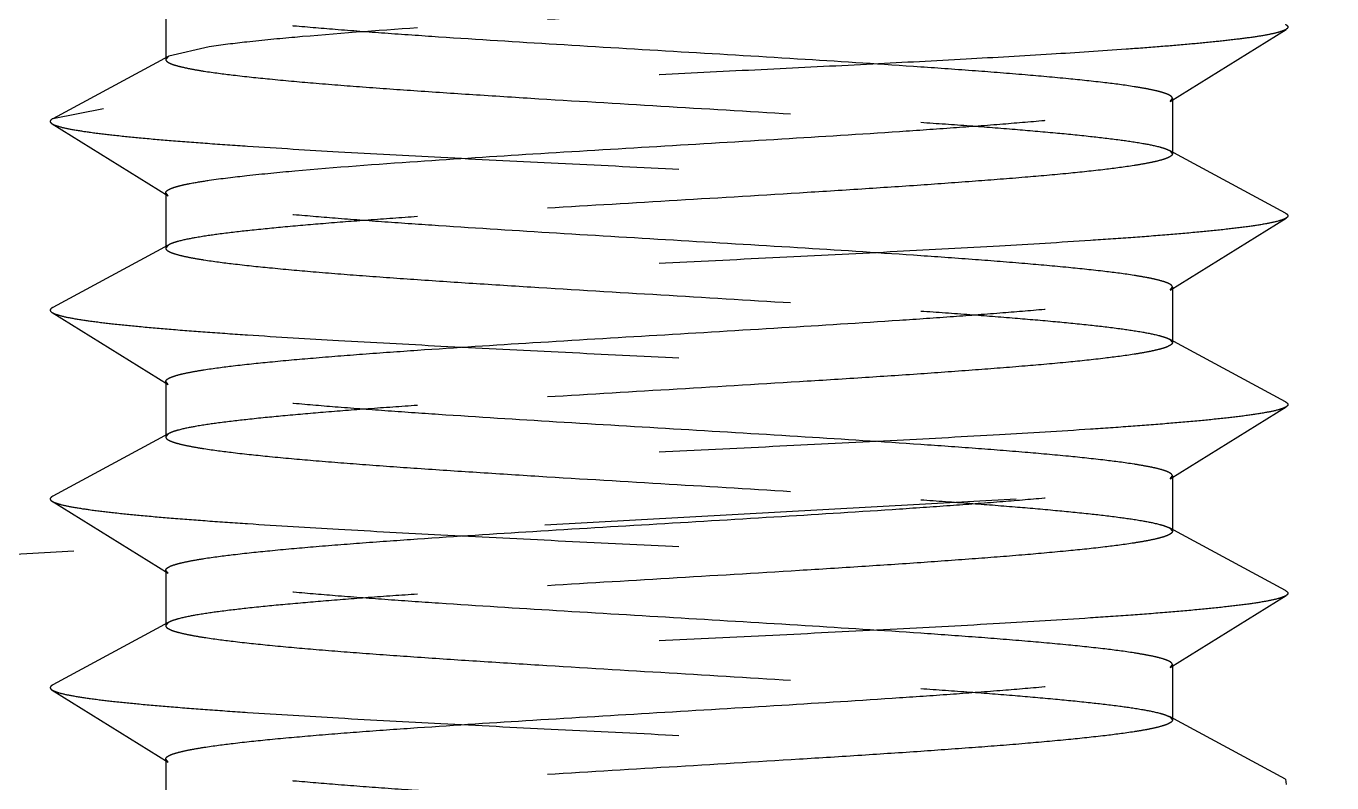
# Model space of a CAD drawing. Header units: inches. Extents: x 504 to 965, y -420 to -94.
# Drawn here: x 662.18 to 664.256, y -336.648 to -335.445 of the extents above; entities that cross this region are included whole.
import ezdxf

# ---------------------------------------------------------------- set-up
doc = ezdxf.new("R2010")
doc.units = ezdxf.units.IN
doc.header["$LTSCALE"] = 10
doc.header["$MEASUREMENT"] = 0
doc.linetypes.add('CENTER', pattern=[0.6, 0.375, -0.075, 0.075, -0.075])
doc.linetypes.add('HIDDEN', pattern=[0.2, 0.1, -0.1])
doc.layers.get('0').update_dxf_attribs({"linetype": 'CONTINUOUS'})
doc.layers.add('DEFAULT_2', color=8, linetype='HIDDEN')

msp = doc.modelspace()

# ---------------------------------------------------------------- linework, layer by layer
at = {"linetype": 'CENTER'}
msp.add_arc((736.7034, -1690.9897), 1356.7628, 83.2637115, 96.7362885, dxfattribs=at)
at = {"layer": 'DEFAULT_2', "color": 8, "linetype": 'HIDDEN'}
for p, q in [((662.4022, -335.4105), (662.4022, -335.4983)), ((663.9985, -335.5651), (664.1827, -335.4507)), ((662.4713, -335.4783), (662.4071, -335.493)), ((662.4071, -335.493), (662.2227, -335.5926)), ((662.4071, -335.493), (662.4022, -335.4983)), ((663.9985, -335.5651), (664.0022, -335.5605)), ((664.0022, -335.5605), (664.0022, -335.6483)), ((662.3036, -335.577), (662.2227, -335.5926)), ((662.2217, -335.6007), (662.4059, -335.7151)), ((663.9973, -335.643), (664.0022, -335.6483)), ((664.1818, -335.7426), (663.9973, -335.643)), ((662.4022, -335.7105), (662.4022, -335.7983)), ((662.4059, -335.7151), (662.4022, -335.7105)), ((663.9985, -335.8651), (664.1827, -335.7507)), ((662.4071, -335.793), (662.2227, -335.8926)), ((662.4071, -335.793), (662.4022, -335.7983)), ((663.9985, -335.8651), (664.0022, -335.8605)), ((664.0022, -335.8605), (664.0022, -335.9483)), ((662.2217, -335.9007), (662.4059, -336.0151)), ((664.1818, -336.0426), (663.9973, -335.943)), ((663.9973, -335.943), (664.0022, -335.9483)), ((662.4022, -336.0105), (662.4022, -336.0983)), ((662.4059, -336.0151), (662.4022, -336.0105)), ((663.9985, -336.1651), (664.1827, -336.0507)), ((662.4071, -336.093), (662.2227, -336.1926)), ((662.4071, -336.093), (662.4022, -336.0983)), ((663.9985, -336.1651), (664.0022, -336.1605)), ((664.0022, -336.1605), (664.0022, -336.2483)), ((662.2217, -336.2007), (662.4059, -336.3151)), ((664.1818, -336.3426), (663.9973, -336.243)), ((663.9973, -336.243), (664.0022, -336.2483)), ((662.4022, -336.3105), (662.4022, -336.3983)), ((662.4059, -336.3151), (662.4022, -336.3105)), ((663.9985, -336.4651), (664.1827, -336.3507)), ((662.4071, -336.393), (662.2227, -336.4926)), ((662.4071, -336.393), (662.4022, -336.3983)), ((663.9985, -336.4651), (664.0022, -336.4605)), ((664.0022, -336.4605), (664.0022, -336.5483)), ((662.2217, -336.5007), (662.4059, -336.6151)), ((664.1818, -336.6426), (663.9973, -336.543)), ((663.9973, -336.543), (664.0022, -336.5483)), ((662.4022, -336.6105), (662.4022, -336.6983)), ((662.4059, -336.6151), (662.4022, -336.6105)), ((664.1818, -336.6426), (664.1827, -336.6507))]:
    msp.add_line(p, q, dxfattribs=at)
for points, knots in [([(664.0022, -335.3483), (664.0022, -335.3495), (664.0008, -335.3514), (663.9982, -335.3531), (663.9937, -335.3554), (663.9859, -335.3581), (663.9739, -335.3611), (663.9587, -335.3642), (663.9321, -335.3686), (663.8912, -335.3739), (663.8334, -335.38), (663.7647, -335.3862), (663.6865, -335.3923), (663.6, -335.3985), (663.5067, -335.4047), (663.3733, -335.4131), (663.2022, -335.4233), (662.9998, -335.4354), (662.8665, -335.4439), (662.8022, -335.4483)], [0, 0, 0, 0, 0.002948, 0.005141, 0.007935, 0.015452, 0.025627, 0.038475, 0.053962, 0.092639, 0.141064, 0.198443, 0.263812, 0.336063, 0.413972, 0.496211, 0.66803, 0.839842, 1, 1, 1, 1]), ([(663.6022, -335.5105), (663.541, -335.5063), (663.4141, -335.4981), (663.221, -335.4866), (663.0268, -335.475), (662.8698, -335.4652), (662.7526, -335.4571), (662.6743, -335.4512), (662.6042, -335.4453), (662.5434, -335.4395), (662.4929, -335.4336), (662.4576, -335.4286), (662.4351, -335.4243), (662.4226, -335.4214), (662.4131, -335.4185), (662.4079, -335.4163), (662.4059, -335.4151)], [0, 0, 0, 0, 0.153218, 0.317576, 0.482929, 0.639051, 0.710601, 0.776305, 0.835151, 0.886229, 0.928771, 0.962152, 0.97526, 0.985931, 0.994163, 1, 1, 1, 1]), ([(664.1827, -335.4507), (664.1815, -335.4515), (664.1783, -335.4529), (664.1696, -335.4558), (664.1546, -335.4592), (664.1318, -335.463), (664.1026, -335.4668), (664.0674, -335.4707), (664.0262, -335.4746), (663.9793, -335.4785), (663.9067, -335.484), (663.8044, -335.4906), (663.6701, -335.4984), (663.5231, -335.5061), (663.3673, -335.5139), (663.207, -335.5217), (663.0466, -335.5295), (662.8904, -335.5373), (662.7427, -335.545), (662.6075, -335.5528), (662.4886, -335.5605), (662.389, -335.5681), (662.3296, -335.5739), (662.3036, -335.577)], [0, 0, 0, 0, 0.002373, 0.005566, 0.014479, 0.026777, 0.042414, 0.061292, 0.083297, 0.108279, 0.136075, 0.199334, 0.271367, 0.350218, 0.433747, 0.519682, 0.605686, 0.689422, 0.768611, 0.841106, 0.904935, 0.958381, 1, 1, 1, 1]), ([(662.8022, -335.4483), (662.7373, -335.4528), (662.6469, -335.4594), (662.5366, -335.4699), (662.4912, -335.4754), (662.4713, -335.4783)], [0, 0, 0, 0, 0.587233, 0.818339, 1, 1, 1, 1]), ([(664.1818, -335.4426), (664.1828, -335.4432), (664.1844, -335.4442), (664.1858, -335.4462), (664.1857, -335.4477), (664.1848, -335.4493), (664.1836, -335.4501), (664.1827, -335.4507)], [0, 0, 0, 0, 0.316234, 0.52428, 0.615716, 0.718695, 1, 1, 1, 1]), ([(662.4022, -335.4983), (662.4022, -335.4995), (662.4036, -335.5014), (662.4062, -335.5031), (662.4107, -335.5054), (662.4185, -335.5081), (662.4305, -335.5111), (662.4457, -335.5142), (662.4723, -335.5186), (662.5132, -335.5239), (662.571, -335.53), (662.6397, -335.5362), (662.7179, -335.5423), (662.8044, -335.5485), (662.8978, -335.5547), (663.0311, -335.5631), (663.2022, -335.5733), (663.4046, -335.5854), (663.5379, -335.5939), (663.6022, -335.5983)], [0, 0, 0, 0, 0.00295, 0.005141, 0.007933, 0.015451, 0.025629, 0.038473, 0.053961, 0.092635, 0.141061, 0.198439, 0.263811, 0.336068, 0.413978, 0.496216, 0.668027, 0.83984, 1, 1, 1, 1]), ([(664.0022, -335.5605), (664.0022, -335.5593), (664.0008, -335.5574), (663.9982, -335.5556), (663.9937, -335.5533), (663.9858, -335.5507), (663.9739, -335.5476), (663.9587, -335.5446), (663.9321, -335.5401), (663.8911, -335.5348), (663.8333, -335.5287), (663.7647, -335.5226), (663.6865, -335.5164), (663.6312, -335.5125), (663.6022, -335.5105)], [0, 0, 0, 0, 0.008781, 0.015307, 0.023623, 0.046009, 0.076296, 0.114525, 0.16062, 0.275713, 0.419813, 0.590521, 0.785076, 1, 1, 1, 1]), ([(662.8022, -335.6605), (662.8634, -335.6563), (662.9903, -335.6481), (663.1834, -335.6366), (663.3776, -335.625), (663.5347, -335.6152), (663.6518, -335.6071), (663.7302, -335.6012), (663.8002, -335.5953), (663.861, -335.5895), (663.9115, -335.5836), (663.9468, -335.5786), (663.9693, -335.5743), (663.9818, -335.5714), (663.9913, -335.5685), (663.9965, -335.5663), (663.9985, -335.5651)], [0, 0, 0, 0, 0.153216, 0.317576, 0.482938, 0.639061, 0.710608, 0.776309, 0.835151, 0.886233, 0.928775, 0.962153, 0.975263, 0.985934, 0.994162, 1, 1, 1, 1]), ([(662.2227, -335.5926), (662.2216, -335.5932), (662.22, -335.5942), (662.2186, -335.5962), (662.2187, -335.5977), (662.2196, -335.5993), (662.2208, -335.6001), (662.2217, -335.6007)], [0, 0, 0, 0, 0.316177, 0.5242, 0.615642, 0.718646, 1, 1, 1, 1]), ([(662.2217, -335.6007), (662.2231, -335.6016), (662.2269, -335.6032), (662.2372, -335.6065), (662.2554, -335.6102), (662.2833, -335.6145), (662.3191, -335.6188), (662.3625, -335.6232), (662.4131, -335.6276), (662.4705, -335.632), (662.5592, -335.6381), (662.683, -335.6456), (662.8438, -335.6542), (663.017, -335.6629), (663.1965, -335.6717), (663.3762, -335.6804), (663.55, -335.6891), (663.7117, -335.6978), (663.8365, -335.7053), (663.9261, -335.7114), (663.9844, -335.7158), (664.0359, -335.7201), (664.0803, -335.7245), (664.117, -335.7288), (664.1459, -335.7331), (664.165, -335.7369), (664.176, -335.7401), (664.1801, -335.7418), (664.1818, -335.7426)], [0, 0, 0, 0, 0.002609, 0.006215, 0.016495, 0.030864, 0.049236, 0.071466, 0.097374, 0.12674, 0.159315, 0.232952, 0.315767, 0.404918, 0.497345, 0.589873, 0.679323, 0.762625, 0.836921, 0.869882, 0.899668, 0.926025, 0.948731, 0.9676, 0.982482, 0.993281, 0.997142, 1, 1, 1, 1]), ([(663.6022, -335.5983), (663.6283, -335.6001), (663.6782, -335.6036), (663.7495, -335.6092), (663.8134, -335.6147), (663.8689, -335.6202), (663.9152, -335.6256), (663.9518, -335.631), (663.976, -335.6357), (663.99, -335.6398), (663.9952, -335.6419), (663.9973, -335.643)], [0, 0, 0, 0, 0.196709, 0.377162, 0.538697, 0.679227, 0.796903, 0.890174, 0.95797, 0.982175, 1, 1, 1, 1]), ([(664.0022, -335.6483), (664.0022, -335.6495), (664.0008, -335.6514), (663.9982, -335.6531), (663.9937, -335.6554), (663.9858, -335.6581), (663.9739, -335.6611), (663.9587, -335.6642), (663.9321, -335.6686), (663.8911, -335.674), (663.8333, -335.6801), (663.7647, -335.6862), (663.6865, -335.6923), (663.5999, -335.6985), (663.5066, -335.7047), (663.3733, -335.7131), (663.2022, -335.7233), (662.9998, -335.7354), (662.8665, -335.7439), (662.8022, -335.7483)], [0, 0, 0, 0, 0.002951, 0.005146, 0.007942, 0.015464, 0.025643, 0.038495, 0.053986, 0.092668, 0.141097, 0.198479, 0.263849, 0.3361, 0.414004, 0.496239, 0.668049, 0.839853, 1, 1, 1, 1]), ([(662.4713, -335.6905), (662.4912, -335.6876), (662.5366, -335.6821), (662.6469, -335.6716), (662.7373, -335.6649), (662.8022, -335.6605)], [0, 0, 0, 0, 0.181661, 0.412767, 1, 1, 1, 1]), ([(662.4022, -335.7105), (662.4022, -335.7096), (662.4034, -335.7074), (662.4071, -335.7051), (662.4126, -335.7026), (662.4203, -335.7002), (662.4301, -335.6977), (662.4473, -335.6942), (662.4613, -335.692), (662.4713, -335.6905)], [0, 0, 0, 0, 0.037122, 0.093282, 0.175009, 0.284195, 0.421469, 0.586803, 1, 1, 1, 1]), ([(663.6022, -335.8105), (663.541, -335.8063), (663.4141, -335.7981), (663.221, -335.7866), (663.0268, -335.775), (662.8698, -335.7652), (662.7526, -335.7571), (662.6743, -335.7512), (662.6042, -335.7453), (662.5434, -335.7395), (662.4929, -335.7336), (662.4576, -335.7286), (662.4351, -335.7243), (662.4226, -335.7214), (662.4131, -335.7185), (662.4079, -335.7163), (662.4059, -335.7151)], [0, 0, 0, 0, 0.153218, 0.317581, 0.482939, 0.63906, 0.710609, 0.776313, 0.835158, 0.886237, 0.928777, 0.962156, 0.975262, 0.985934, 0.994165, 1, 1, 1, 1]), ([(664.1827, -335.7507), (664.1813, -335.7516), (664.1775, -335.7532), (664.1672, -335.7565), (664.149, -335.7602), (664.1211, -335.7645), (664.0853, -335.7688), (664.0419, -335.7732), (663.9913, -335.7776), (663.9339, -335.782), (663.8452, -335.7881), (663.7214, -335.7956), (663.5606, -335.8042), (663.3875, -335.8129), (663.2079, -335.8217), (663.0282, -335.8304), (662.8544, -335.8391), (662.6927, -335.8478), (662.5679, -335.8553), (662.4783, -335.8614), (662.42, -335.8658), (662.3685, -335.8701), (662.3241, -335.8745), (662.2874, -335.8788), (662.2585, -335.8831), (662.2394, -335.8869), (662.2284, -335.8901), (662.2243, -335.8918), (662.2227, -335.8926)], [0, 0, 0, 0, 0.002609, 0.006215, 0.016495, 0.030863, 0.049236, 0.071466, 0.097374, 0.126739, 0.159315, 0.232952, 0.315766, 0.404918, 0.497344, 0.589872, 0.679323, 0.762625, 0.836921, 0.869883, 0.899668, 0.926026, 0.948731, 0.967601, 0.982482, 0.993281, 0.997143, 1, 1, 1, 1]), ([(662.8022, -335.7483), (662.7761, -335.7501), (662.7262, -335.7536), (662.6549, -335.7592), (662.591, -335.7647), (662.5355, -335.7702), (662.4892, -335.7756), (662.4526, -335.781), (662.4284, -335.7857), (662.4144, -335.7898), (662.4092, -335.7919), (662.4071, -335.793)], [0, 0, 0, 0, 0.196689, 0.377166, 0.538713, 0.679238, 0.796915, 0.890177, 0.957976, 0.982174, 1, 1, 1, 1]), ([(664.1818, -335.7426), (664.1828, -335.7432), (664.1844, -335.7442), (664.1858, -335.7462), (664.1857, -335.7477), (664.1848, -335.7493), (664.1836, -335.7501), (664.1827, -335.7507)], [0, 0, 0, 0, 0.31624, 0.524287, 0.615693, 0.718671, 1, 1, 1, 1]), ([(662.4022, -335.7983), (662.4022, -335.7995), (662.4036, -335.8014), (662.4062, -335.8031), (662.4107, -335.8054), (662.4185, -335.8081), (662.4304, -335.8111), (662.4456, -335.8142), (662.4722, -335.8186), (662.5132, -335.8239), (662.571, -335.83), (662.6396, -335.8362), (662.7179, -335.8423), (662.8044, -335.8485), (662.8977, -335.8547), (663.0311, -335.8631), (663.2022, -335.8733), (663.4046, -335.8854), (663.5379, -335.8939), (663.6022, -335.8983)], [0, 0, 0, 0, 0.002947, 0.005136, 0.007926, 0.015443, 0.025616, 0.038457, 0.053944, 0.092614, 0.141037, 0.198413, 0.263783, 0.336041, 0.413953, 0.496195, 0.668014, 0.839831, 1, 1, 1, 1]), ([(664.0022, -335.8605), (664.0022, -335.8593), (664.0008, -335.8574), (663.9982, -335.8556), (663.9936, -335.8533), (663.9858, -335.8507), (663.9739, -335.8476), (663.9587, -335.8446), (663.9321, -335.8401), (663.8911, -335.8348), (663.8333, -335.8287), (663.7647, -335.8226), (663.6864, -335.8164), (663.6312, -335.8125), (663.6022, -335.8105)], [0, 0, 0, 0, 0.008791, 0.015325, 0.02365, 0.046051, 0.07635, 0.11459, 0.160691, 0.27579, 0.419886, 0.590583, 0.785113, 1, 1, 1, 1]), ([(662.8022, -335.9605), (662.8634, -335.9563), (662.9903, -335.9481), (663.1834, -335.9366), (663.3776, -335.925), (663.5346, -335.9152), (663.6518, -335.9071), (663.7301, -335.9012), (663.8002, -335.8953), (663.861, -335.8895), (663.9115, -335.8836), (663.9468, -335.8786), (663.9693, -335.8743), (663.9818, -335.8714), (663.9913, -335.8685), (663.9965, -335.8663), (663.9985, -335.8651)], [0, 0, 0, 0, 0.153218, 0.317574, 0.482933, 0.639057, 0.710606, 0.776307, 0.835148, 0.88623, 0.928773, 0.962152, 0.975262, 0.985934, 0.994162, 1, 1, 1, 1]), ([(662.2227, -335.8926), (662.2216, -335.8932), (662.22, -335.8942), (662.2186, -335.8962), (662.2187, -335.8977), (662.2196, -335.8993), (662.2208, -335.9001), (662.2217, -335.9007)], [0, 0, 0, 0, 0.316188, 0.524273, 0.615666, 0.718639, 1, 1, 1, 1]), ([(663.6022, -335.8983), (663.6283, -335.9001), (663.6782, -335.9036), (663.7495, -335.9092), (663.8134, -335.9147), (663.8689, -335.9202), (663.9152, -335.9256), (663.9518, -335.931), (663.976, -335.9357), (663.99, -335.9398), (663.9952, -335.9419), (663.9973, -335.943)], [0, 0, 0, 0, 0.196694, 0.377168, 0.538707, 0.679228, 0.796904, 0.890171, 0.957973, 0.982173, 1, 1, 1, 1]), ([(662.2217, -335.9007), (662.2231, -335.9016), (662.2269, -335.9032), (662.2372, -335.9065), (662.2554, -335.9102), (662.2833, -335.9145), (662.3191, -335.9188), (662.3625, -335.9232), (662.4131, -335.9276), (662.4705, -335.932), (662.5592, -335.9381), (662.683, -335.9456), (662.8438, -335.9542), (663.017, -335.9629), (663.1965, -335.9717), (663.3762, -335.9804), (663.55, -335.9891), (663.7117, -335.9978), (663.8365, -336.0053), (663.9261, -336.0114), (663.9844, -336.0158), (664.0359, -336.0201), (664.0803, -336.0245), (664.117, -336.0288), (664.1459, -336.0331), (664.165, -336.0369), (664.176, -336.0401), (664.1801, -336.0418), (664.1818, -336.0426)], [0, 0, 0, 0, 0.00261, 0.006214, 0.016495, 0.030863, 0.049236, 0.071466, 0.097374, 0.126739, 0.159315, 0.232952, 0.315766, 0.404918, 0.497344, 0.589872, 0.679323, 0.762625, 0.836921, 0.869883, 0.899668, 0.926026, 0.948731, 0.967601, 0.982482, 0.993282, 0.997143, 1, 1, 1, 1]), ([(662.4022, -336.0105), (662.4022, -336.0093), (662.4036, -336.0074), (662.4062, -336.0056), (662.4108, -336.0033), (662.4186, -336.0007), (662.4305, -335.9976), (662.4457, -335.9946), (662.4723, -335.9901), (662.5133, -335.9848), (662.5711, -335.9787), (662.6397, -335.9726), (662.718, -335.9664), (662.7732, -335.9625), (662.8022, -335.9605)], [0, 0, 0, 0, 0.008784, 0.015319, 0.023645, 0.046036, 0.076327, 0.114569, 0.160663, 0.27576, 0.419842, 0.590545, 0.785109, 1, 1, 1, 1]), ([(664.0022, -335.9483), (664.0022, -335.9495), (664.0008, -335.9514), (663.9982, -335.9531), (663.9937, -335.9554), (663.9858, -335.9581), (663.9739, -335.9611), (663.9587, -335.9642), (663.9321, -335.9686), (663.8912, -335.974), (663.8333, -335.9801), (663.7647, -335.9862), (663.6865, -335.9923), (663.5999, -335.9985), (663.5066, -336.0047), (663.3733, -336.0131), (663.2022, -336.0233), (662.9998, -336.0354), (662.8665, -336.0439), (662.8022, -336.0483)], [0, 0, 0, 0, 0.002952, 0.005145, 0.00794, 0.015464, 0.025644, 0.038492, 0.053984, 0.092663, 0.141093, 0.198474, 0.263843, 0.336096, 0.414, 0.496232, 0.668041, 0.839849, 1, 1, 1, 1]), ([(663.6022, -336.1105), (663.541, -336.1063), (663.4141, -336.0981), (663.221, -336.0866), (663.0268, -336.075), (662.8697, -336.0652), (662.7526, -336.0571), (662.6742, -336.0512), (662.6042, -336.0453), (662.5434, -336.0395), (662.4929, -336.0336), (662.4576, -336.0286), (662.4351, -336.0243), (662.4226, -336.0214), (662.4131, -336.0185), (662.4079, -336.0163), (662.4059, -336.0151)], [0, 0, 0, 0, 0.15322, 0.317586, 0.482947, 0.639065, 0.710612, 0.776315, 0.83516, 0.886237, 0.928778, 0.962156, 0.975262, 0.985932, 0.994163, 1, 1, 1, 1]), ([(664.1818, -336.0426), (664.1828, -336.0432), (664.1844, -336.0442), (664.1858, -336.0462), (664.1857, -336.0477), (664.1848, -336.0493), (664.1836, -336.0501), (664.1827, -336.0507)], [0, 0, 0, 0, 0.316134, 0.524251, 0.615637, 0.718599, 1, 1, 1, 1]), ([(664.1827, -336.0507), (664.1813, -336.0516), (664.1775, -336.0532), (664.1672, -336.0565), (664.149, -336.0602), (664.1211, -336.0645), (664.0853, -336.0688), (664.0419, -336.0732), (663.9913, -336.0776), (663.9339, -336.082), (663.8452, -336.0881), (663.7214, -336.0956), (663.5606, -336.1042), (663.3875, -336.1129), (663.2079, -336.1217), (663.0282, -336.1304), (662.8544, -336.1391), (662.6927, -336.1478), (662.5679, -336.1553), (662.4783, -336.1614), (662.42, -336.1658), (662.3685, -336.1701), (662.3241, -336.1745), (662.2874, -336.1788), (662.2585, -336.1831), (662.2394, -336.1869), (662.2284, -336.1901), (662.2243, -336.1918), (662.2227, -336.1926)], [0, 0, 0, 0, 0.00261, 0.006215, 0.016495, 0.030864, 0.049236, 0.071466, 0.097374, 0.126739, 0.159315, 0.232952, 0.315766, 0.404918, 0.497344, 0.589872, 0.679323, 0.762625, 0.836921, 0.869883, 0.899668, 0.926026, 0.948731, 0.967601, 0.982482, 0.993281, 0.997144, 1, 1, 1, 1]), ([(662.8022, -336.0483), (662.7761, -336.0501), (662.7262, -336.0536), (662.6549, -336.0592), (662.591, -336.0647), (662.5355, -336.0702), (662.4892, -336.0756), (662.4526, -336.081), (662.4284, -336.0857), (662.4144, -336.0898), (662.4092, -336.0919), (662.4071, -336.093)], [0, 0, 0, 0, 0.196688, 0.377167, 0.538715, 0.679241, 0.796918, 0.890181, 0.95798, 0.982176, 1, 1, 1, 1]), ([(662.4022, -336.0983), (662.4022, -336.0995), (662.4036, -336.1014), (662.4062, -336.1031), (662.4107, -336.1054), (662.4185, -336.1081), (662.4304, -336.1111), (662.4456, -336.1142), (662.4722, -336.1186), (662.5132, -336.1239), (662.571, -336.13), (662.6396, -336.1362), (662.7178, -336.1423), (662.8044, -336.1485), (662.8977, -336.1547), (663.0311, -336.1631), (663.2021, -336.1733), (663.4046, -336.1854), (663.5379, -336.1939), (663.6022, -336.1983)], [0, 0, 0, 0, 0.002946, 0.005135, 0.007924, 0.015439, 0.025611, 0.038451, 0.053937, 0.092606, 0.141029, 0.198403, 0.26377, 0.336027, 0.41394, 0.496183, 0.668009, 0.839828, 1, 1, 1, 1]), ([(664.0022, -336.1605), (664.0022, -336.1593), (664.0008, -336.1574), (663.9982, -336.1556), (663.9936, -336.1533), (663.9858, -336.1506), (663.9739, -336.1476), (663.9587, -336.1446), (663.9321, -336.1401), (663.8911, -336.1348), (663.8333, -336.1287), (663.7647, -336.1226), (663.6864, -336.1164), (663.6312, -336.1125), (663.6022, -336.1105)], [0, 0, 0, 0, 0.008794, 0.015337, 0.02367, 0.046073, 0.076375, 0.114626, 0.160725, 0.275833, 0.419915, 0.590608, 0.785148, 1, 1, 1, 1]), ([(662.8022, -336.2605), (662.8634, -336.2563), (662.9903, -336.2481), (663.1834, -336.2366), (663.3776, -336.225), (663.5346, -336.2152), (663.6518, -336.2071), (663.7301, -336.2012), (663.8002, -336.1953), (663.861, -336.1895), (663.9115, -336.1836), (663.9468, -336.1786), (663.9693, -336.1743), (663.9818, -336.1714), (663.9913, -336.1685), (663.9965, -336.1663), (663.9985, -336.1651)], [0, 0, 0, 0, 0.153219, 0.317574, 0.48293, 0.639055, 0.710604, 0.776306, 0.83515, 0.886228, 0.928771, 0.962153, 0.97526, 0.985931, 0.994163, 1, 1, 1, 1]), ([(662.2227, -336.1926), (662.2216, -336.1932), (662.22, -336.1942), (662.2186, -336.1962), (662.2187, -336.1977), (662.2196, -336.1993), (662.2208, -336.2001), (662.2217, -336.2007)], [0, 0, 0, 0, 0.316095, 0.524232, 0.615621, 0.718565, 1, 1, 1, 1]), ([(662.2217, -336.2007), (662.2231, -336.2016), (662.2269, -336.2032), (662.2372, -336.2065), (662.2554, -336.2102), (662.2833, -336.2145), (662.3191, -336.2188), (662.3625, -336.2232), (662.4131, -336.2276), (662.4705, -336.232), (662.5592, -336.2381), (662.683, -336.2456), (662.8438, -336.2542), (663.017, -336.2629), (663.1965, -336.2717), (663.3762, -336.2804), (663.55, -336.2891), (663.7117, -336.2978), (663.8365, -336.3053), (663.9261, -336.3114), (663.9844, -336.3158), (664.0359, -336.3201), (664.0803, -336.3245), (664.117, -336.3288), (664.1459, -336.3331), (664.165, -336.3369), (664.176, -336.3401), (664.1801, -336.3418), (664.1818, -336.3426)], [0, 0, 0, 0, 0.002611, 0.006215, 0.016495, 0.030864, 0.049236, 0.071467, 0.097374, 0.12674, 0.159315, 0.232952, 0.315766, 0.404918, 0.497344, 0.589872, 0.679323, 0.762625, 0.836921, 0.869882, 0.899668, 0.926025, 0.948731, 0.9676, 0.982482, 0.993281, 0.997144, 1, 1, 1, 1]), ([(663.6022, -336.1983), (663.6283, -336.2001), (663.6782, -336.2036), (663.7495, -336.2092), (663.8134, -336.2147), (663.8689, -336.2202), (663.9152, -336.2256), (663.9518, -336.231), (663.976, -336.2357), (663.99, -336.2398), (663.9952, -336.2419), (663.9973, -336.243)], [0, 0, 0, 0, 0.196695, 0.377171, 0.538713, 0.679234, 0.796907, 0.890171, 0.957972, 0.982173, 1, 1, 1, 1]), ([(664.0022, -336.2483), (664.0022, -336.2495), (664.0008, -336.2514), (663.9982, -336.2531), (663.9937, -336.2554), (663.9859, -336.2581), (663.9739, -336.2611), (663.9587, -336.2642), (663.9321, -336.2686), (663.8912, -336.274), (663.8334, -336.28), (663.7647, -336.2862), (663.6865, -336.2923), (663.6, -336.2985), (663.5067, -336.3047), (663.3733, -336.3131), (663.2022, -336.3233), (662.9998, -336.3354), (662.8665, -336.3439), (662.8022, -336.3483)], [0, 0, 0, 0, 0.002949, 0.005141, 0.007934, 0.015455, 0.025632, 0.038476, 0.053965, 0.092638, 0.141064, 0.198443, 0.263812, 0.336068, 0.413976, 0.496211, 0.668025, 0.83984, 1, 1, 1, 1]), ([(662.4022, -336.3105), (662.4022, -336.3093), (662.4036, -336.3074), (662.4062, -336.3056), (662.4107, -336.3033), (662.4186, -336.3007), (662.4305, -336.2976), (662.4457, -336.2946), (662.4723, -336.2901), (662.5133, -336.2848), (662.5711, -336.2787), (662.6397, -336.2726), (662.718, -336.2664), (662.7732, -336.2625), (662.8022, -336.2605)], [0, 0, 0, 0, 0.00878, 0.01531, 0.023632, 0.046016, 0.076301, 0.114539, 0.16063, 0.275726, 0.419811, 0.590519, 0.785094, 1, 1, 1, 1]), ([(663.6022, -336.4105), (663.541, -336.4063), (663.4141, -336.3981), (663.221, -336.3866), (663.0268, -336.375), (662.8698, -336.3652), (662.7526, -336.3571), (662.6743, -336.3512), (662.6042, -336.3453), (662.5434, -336.3395), (662.4929, -336.3336), (662.4576, -336.3286), (662.4351, -336.3243), (662.4226, -336.3214), (662.4131, -336.3185), (662.4079, -336.3163), (662.4059, -336.3151)], [0, 0, 0, 0, 0.153218, 0.317583, 0.482946, 0.639064, 0.71061, 0.776313, 0.835158, 0.886236, 0.928778, 0.962156, 0.975263, 0.985933, 0.994163, 1, 1, 1, 1]), ([(664.1827, -336.3507), (664.1813, -336.3516), (664.1775, -336.3532), (664.1672, -336.3565), (664.149, -336.3602), (664.1211, -336.3645), (664.0853, -336.3688), (664.0419, -336.3732), (663.9913, -336.3776), (663.9339, -336.382), (663.8452, -336.3881), (663.7214, -336.3956), (663.5606, -336.4042), (663.3875, -336.4129), (663.2079, -336.4217), (663.0282, -336.4304), (662.8544, -336.4391), (662.6927, -336.4478), (662.5679, -336.4553), (662.4783, -336.4614), (662.42, -336.4658), (662.3685, -336.4701), (662.3241, -336.4745), (662.2874, -336.4788), (662.2585, -336.4831), (662.2394, -336.4869), (662.2284, -336.4901), (662.2243, -336.4918), (662.2227, -336.4926)], [0, 0, 0, 0, 0.002611, 0.006216, 0.016495, 0.030865, 0.049236, 0.071467, 0.097374, 0.12674, 0.159315, 0.232952, 0.315766, 0.404918, 0.497344, 0.589872, 0.679323, 0.762625, 0.836921, 0.869882, 0.899668, 0.926025, 0.948731, 0.967599, 0.982482, 0.99328, 0.997143, 1, 1, 1, 1]), ([(662.8022, -336.3483), (662.7761, -336.3501), (662.7262, -336.3536), (662.6549, -336.3592), (662.591, -336.3647), (662.5356, -336.3702), (662.4892, -336.3756), (662.4526, -336.381), (662.4284, -336.3857), (662.4144, -336.3898), (662.4092, -336.3919), (662.4071, -336.393)], [0, 0, 0, 0, 0.196706, 0.377159, 0.5387, 0.679232, 0.796908, 0.890176, 0.957971, 0.982175, 1, 1, 1, 1]), ([(664.1818, -336.3426), (664.1828, -336.3432), (664.1844, -336.3442), (664.1858, -336.3462), (664.1857, -336.3477), (664.1848, -336.3493), (664.1836, -336.3501), (664.1827, -336.3507)], [0, 0, 0, 0, 0.316079, 0.524229, 0.615631, 0.71856, 1, 1, 1, 1]), ([(662.4022, -336.3983), (662.4022, -336.3995), (662.4036, -336.4014), (662.4062, -336.4031), (662.4107, -336.4054), (662.4185, -336.4081), (662.4305, -336.4111), (662.4457, -336.4142), (662.4723, -336.4186), (662.5132, -336.4239), (662.571, -336.43), (662.6397, -336.4362), (662.7179, -336.4423), (662.8044, -336.4485), (662.8977, -336.4547), (663.0311, -336.4631), (663.2022, -336.4733), (663.4046, -336.4854), (663.5379, -336.4939), (663.6022, -336.4983)], [0, 0, 0, 0, 0.002947, 0.005139, 0.007933, 0.015449, 0.025623, 0.03847, 0.053957, 0.092632, 0.141056, 0.198434, 0.263803, 0.336055, 0.413965, 0.496205, 0.668025, 0.839839, 1, 1, 1, 1]), ([(664.0022, -336.4605), (664.0022, -336.4593), (664.0008, -336.4574), (663.9982, -336.4556), (663.9936, -336.4533), (663.9858, -336.4506), (663.9739, -336.4476), (663.9587, -336.4446), (663.9321, -336.4401), (663.8911, -336.4348), (663.8333, -336.4287), (663.7646, -336.4226), (663.6864, -336.4164), (663.6312, -336.4125), (663.6022, -336.4105)], [0, 0, 0, 0, 0.008795, 0.015338, 0.023672, 0.046077, 0.07638, 0.114631, 0.16073, 0.275838, 0.419918, 0.59061, 0.78515, 1, 1, 1, 1]), ([(662.8022, -336.5605), (662.8634, -336.5563), (662.9903, -336.5481), (663.1834, -336.5366), (663.3776, -336.525), (663.5346, -336.5152), (663.6518, -336.5071), (663.7301, -336.5012), (663.8002, -336.4953), (663.861, -336.4895), (663.9115, -336.4836), (663.9468, -336.4786), (663.9693, -336.4743), (663.9818, -336.4714), (663.9913, -336.4685), (663.9965, -336.4663), (663.9985, -336.4651)], [0, 0, 0, 0, 0.153218, 0.317575, 0.482929, 0.639053, 0.710602, 0.776306, 0.835151, 0.886228, 0.92877, 0.962152, 0.97526, 0.985931, 0.994164, 1, 1, 1, 1]), ([(662.2227, -336.4926), (662.2216, -336.4932), (662.22, -336.4942), (662.2186, -336.4962), (662.2187, -336.4977), (662.2196, -336.4993), (662.2208, -336.5001), (662.2217, -336.5007)], [0, 0, 0, 0, 0.316086, 0.524239, 0.61566, 0.718593, 1, 1, 1, 1]), ([(663.6022, -336.4983), (663.6283, -336.5001), (663.6782, -336.5036), (663.7495, -336.5092), (663.8134, -336.5147), (663.8689, -336.5202), (663.9152, -336.5256), (663.9518, -336.531), (663.976, -336.5357), (663.99, -336.5398), (663.9952, -336.5419), (663.9973, -336.543)], [0, 0, 0, 0, 0.196694, 0.37717, 0.538715, 0.679238, 0.796912, 0.890174, 0.957973, 0.982173, 1, 1, 1, 1]), ([(662.2217, -336.5007), (662.2231, -336.5016), (662.2269, -336.5032), (662.2372, -336.5065), (662.2554, -336.5102), (662.2833, -336.5145), (662.3191, -336.5188), (662.3625, -336.5232), (662.4131, -336.5276), (662.4705, -336.532), (662.5592, -336.5381), (662.683, -336.5456), (662.8438, -336.5542), (663.017, -336.5629), (663.1965, -336.5717), (663.3762, -336.5804), (663.55, -336.5891), (663.7117, -336.5978), (663.8365, -336.6053), (663.9261, -336.6114), (663.9844, -336.6158), (664.0359, -336.6201), (664.0803, -336.6245), (664.117, -336.6288), (664.1459, -336.6331), (664.165, -336.6369), (664.176, -336.6401), (664.1801, -336.6418), (664.1818, -336.6426)], [0, 0, 0, 0, 0.002611, 0.006217, 0.016495, 0.030866, 0.049236, 0.071468, 0.097374, 0.126741, 0.159315, 0.232952, 0.315766, 0.404918, 0.497344, 0.589872, 0.679323, 0.762625, 0.836921, 0.869881, 0.899668, 0.926024, 0.948731, 0.967599, 0.982482, 0.993279, 0.997143, 1, 1, 1, 1]), ([(662.4022, -336.6105), (662.4022, -336.6093), (662.4036, -336.6074), (662.4062, -336.6056), (662.4107, -336.6033), (662.4186, -336.6007), (662.4305, -336.5976), (662.4457, -336.5946), (662.4723, -336.5901), (662.5132, -336.5848), (662.5711, -336.5787), (662.6397, -336.5726), (662.7179, -336.5664), (662.7732, -336.5625), (662.8022, -336.5605)], [0, 0, 0, 0, 0.008779, 0.015303, 0.023617, 0.045999, 0.076283, 0.11451, 0.160603, 0.275693, 0.419793, 0.590504, 0.785066, 1, 1, 1, 1]), ([(664.0022, -336.5483), (664.0022, -336.5495), (664.0008, -336.5514), (663.9982, -336.5531), (663.9937, -336.5554), (663.9859, -336.5581), (663.974, -336.5611), (663.9588, -336.5642), (663.9322, -336.5686), (663.8912, -336.5739), (663.8334, -336.58), (663.7648, -336.5862), (663.6865, -336.5923), (663.6, -336.5985), (663.5067, -336.6047), (663.3733, -336.6131), (663.2023, -336.6233), (662.9999, -336.6354), (662.8665, -336.6439), (662.8022, -336.6483)], [0, 0, 0, 0, 0.002947, 0.005136, 0.007927, 0.015444, 0.025617, 0.038458, 0.053944, 0.092613, 0.141036, 0.198414, 0.263784, 0.336042, 0.413955, 0.496194, 0.668012, 0.839832, 1, 1, 1, 1]), ([(663.6022, -336.7105), (663.541, -336.7063), (663.4141, -336.6981), (663.221, -336.6866), (663.0268, -336.675), (662.8698, -336.6652), (662.7526, -336.6571), (662.6743, -336.6512), (662.6042, -336.6453), (662.5434, -336.6395), (662.4929, -336.6336), (662.4576, -336.6286), (662.4351, -336.6243), (662.4226, -336.6214), (662.4131, -336.6185), (662.4079, -336.6163), (662.4059, -336.6151)], [0, 0, 0, 0, 0.153216, 0.317579, 0.482941, 0.639062, 0.710608, 0.77631, 0.835153, 0.886235, 0.928776, 0.962154, 0.975263, 0.985935, 0.994162, 1, 1, 1, 1])]:
    msp.add_open_spline(points, degree=3, knots=knots, dxfattribs=at)

doc.saveas('drawing.dxf')
